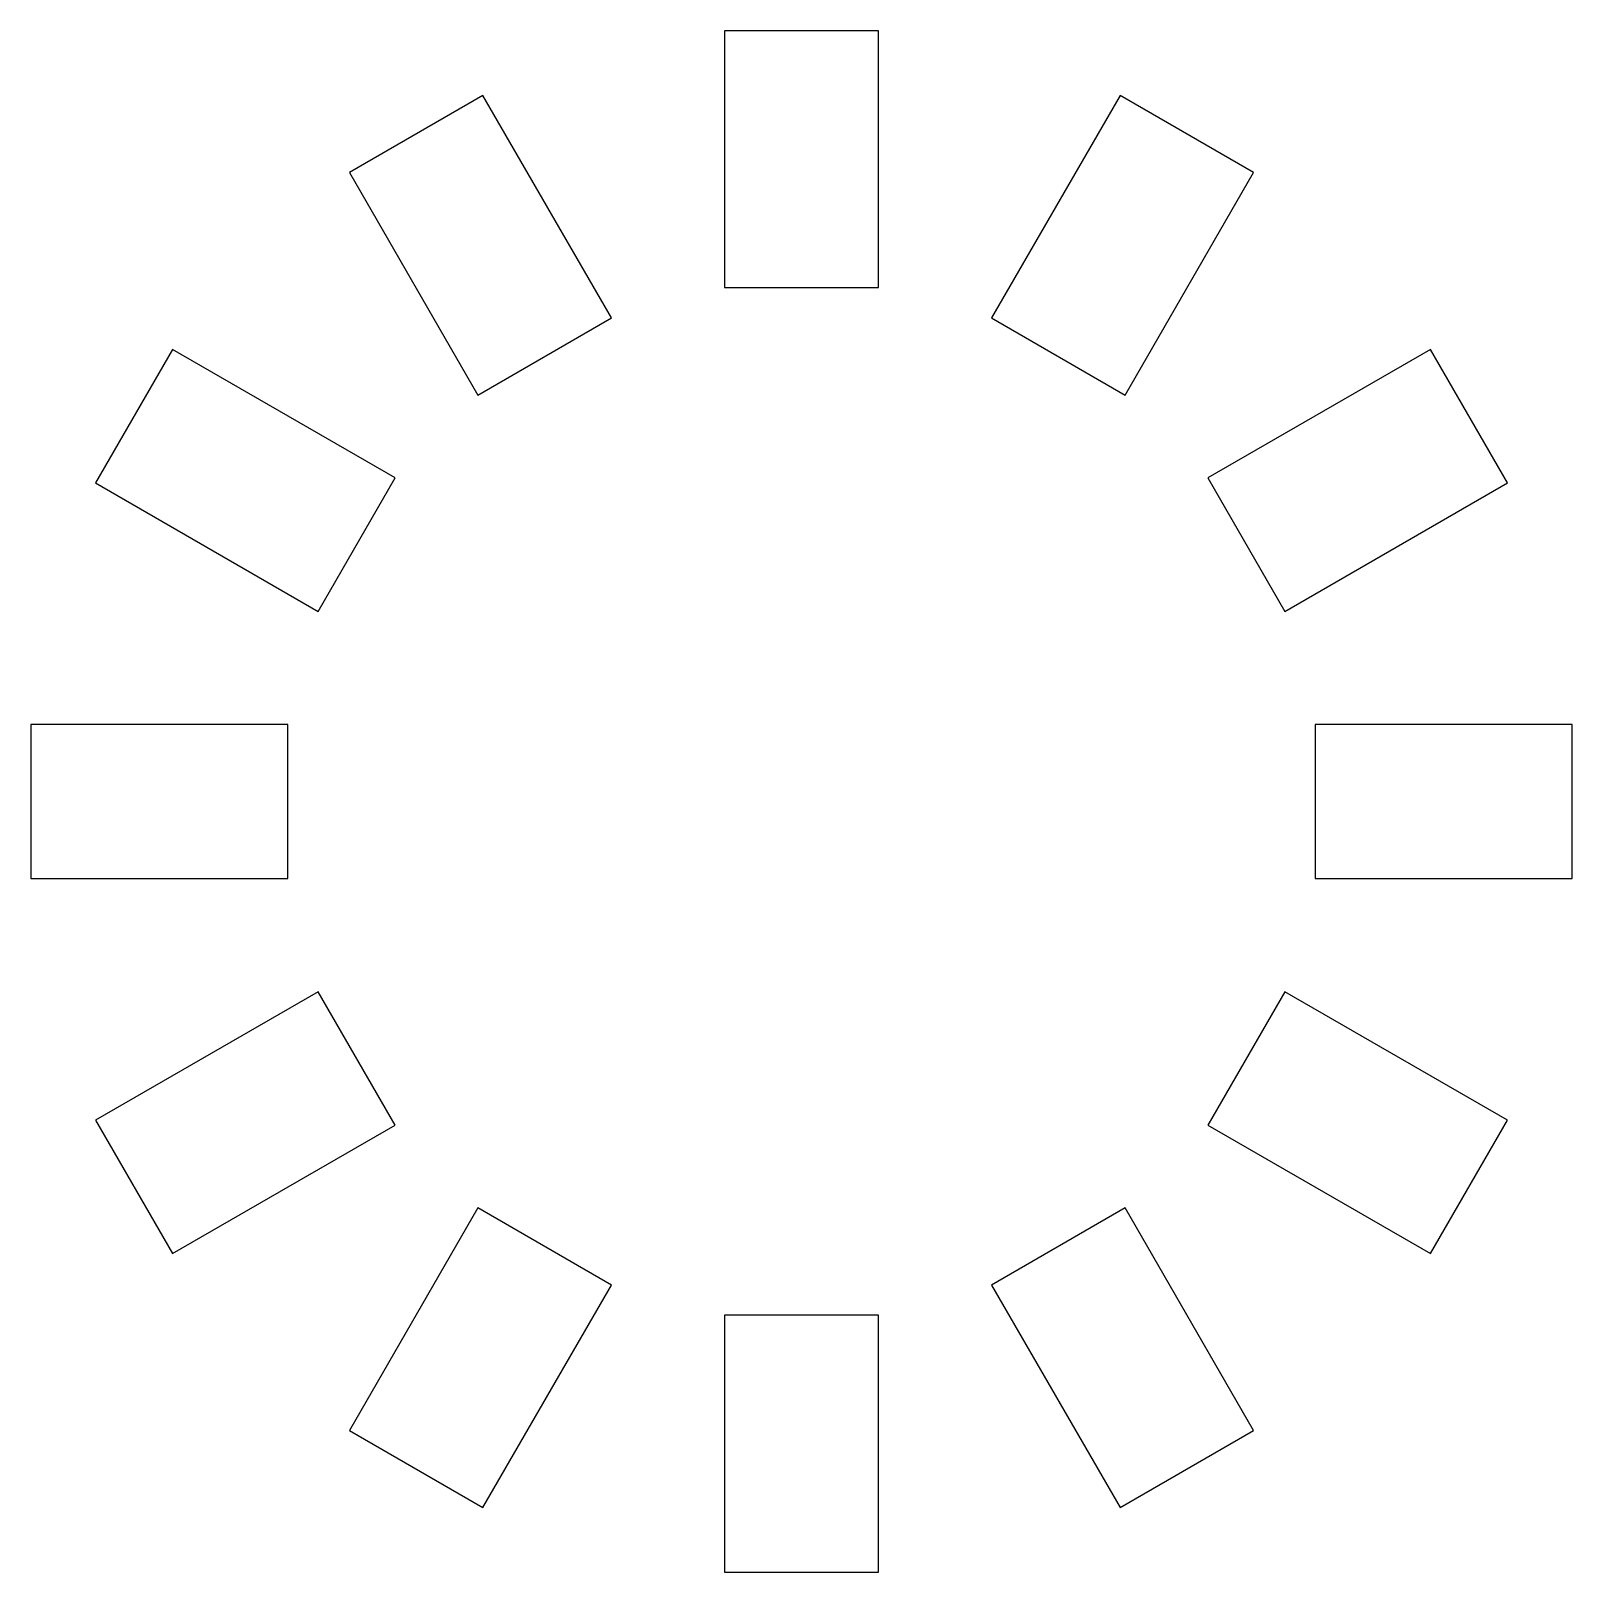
# Model space of a CAD drawing. Extents: x 0.6 to 12.6, y 0.6 to 12.6.
import ezdxf

# ---------------------------------------------------------------- set-up
doc = ezdxf.new("R2010")
doc.units = 0
doc.layers.get('0').update_dxf_attribs({"linetype": 'CONTINUOUS'})

msp = doc.modelspace()

# ---------------------------------------------------------------- linework, layer by layer
at = {"linetype": 'CONTINUOUS'}
for p, q in [((7.15, 12.646), (5.95, 12.646)), ((5.95, 12.646), (5.95, 10.646)), ((7.15, 10.646), (7.15, 12.646)), ((4.07, 12.142), (3.03, 11.542)), ((5.07, 10.41), (4.07, 12.142)), ((9.03, 12.142), (8.03, 10.41)), ((10.07, 11.542), (9.03, 12.142)), ((3.03, 11.542), (4.03, 9.81)), ((9.07, 9.81), (10.07, 11.542)), ((5.95, 10.646), (7.15, 10.646)), ((4.03, 9.81), (5.07, 10.41)), ((8.03, 10.41), (9.07, 9.81)), ((1.654, 10.165), (1.054, 9.126)), ((3.386, 9.165), (1.654, 10.165)), ((11.446, 10.165), (9.714, 9.165)), ((12.046, 9.126), (11.446, 10.165)), ((1.054, 9.126), (2.786, 8.126)), ((2.786, 8.126), (3.386, 9.165)), ((9.714, 9.165), (10.314, 8.126)), ((10.314, 8.126), (12.046, 9.126)), ((2.55, 7.246), (0.55, 7.246)), ((0.55, 7.246), (0.55, 6.046)), ((2.55, 6.046), (2.55, 7.246)), ((12.55, 7.246), (10.55, 7.246)), ((10.55, 7.246), (10.55, 6.046)), ((12.55, 6.046), (12.55, 7.246)), ((0.55, 6.046), (2.55, 6.046)), ((10.55, 6.046), (12.55, 6.046)), ((2.786, 5.165), (1.054, 4.165)), ((3.386, 4.126), (2.786, 5.165)), ((10.314, 5.165), (9.714, 4.126)), ((12.046, 4.165), (10.314, 5.165)), ((1.054, 4.165), (1.654, 3.126)), ((1.654, 3.126), (3.386, 4.126)), ((9.714, 4.126), (11.446, 3.126)), ((11.446, 3.126), (12.046, 4.165)), ((4.03, 3.481), (3.03, 1.749)), ((5.07, 2.881), (4.03, 3.481)), ((9.07, 3.481), (8.03, 2.881)), ((10.07, 1.749), (9.07, 3.481)), ((4.07, 1.149), (5.07, 2.881)), ((8.03, 2.881), (9.03, 1.149)), ((7.15, 2.646), (5.95, 2.646)), ((5.95, 2.646), (5.95, 0.646)), ((7.15, 0.646), (7.15, 2.646)), ((3.03, 1.749), (4.07, 1.149)), ((9.03, 1.149), (10.07, 1.749)), ((5.95, 0.646), (7.15, 0.646))]:
    msp.add_line(p, q, dxfattribs=at)

doc.saveas('drawing.dxf')
